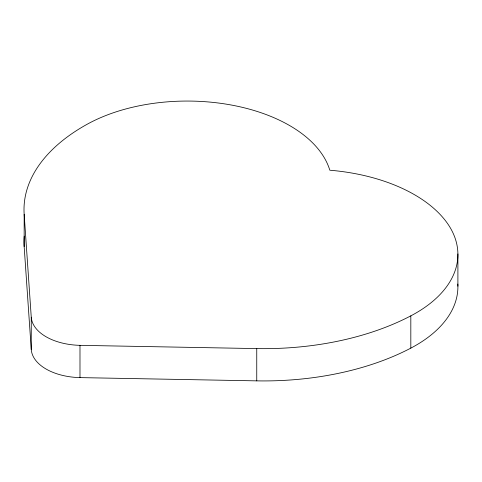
<?xml version="1.0" encoding="UTF-8"?>
<svg xmlns="http://www.w3.org/2000/svg" width="482" height="482" viewBox="0 0 482 482"><rect width="100%" height="100%" fill="white"/><g stroke="black" fill="none" stroke-linecap="round" stroke-linejoin="round"><path stroke-width="0.72" d="M24.166 214.315L31.258 317.21A50.791 29.324 0 0 0 79.988 345.341L256.749 348.594A218.816 126.332 0 0 0 410.821 315.855A143.642 82.934 0 0 0 445.049 220.166A150.143 86.688 0 0 0 329.815 170.212A144.745 83.567 0 0 0 232.36 105.221A144.745 83.567 0 0 0 87.152 124.254A204.657 118.156 0 0 0 24.166 214.315L24.166 246.585L31.258 349.48A50.791 29.324 0 0 0 79.988 377.611L256.749 380.864A218.816 126.332 0 0 0 410.821 348.125A143.642 82.934 0 0 0 457.828 284.031M457.9 253.93L457.9 286.2M410.821 315.855L410.821 348.125M256.749 348.594L256.749 380.864M79.988 345.341L79.988 377.611M31.258 317.21L31.258 349.48M24.166 246.585A204.657 118.156 0 0 1 24.245 236.162"/></g></svg>
